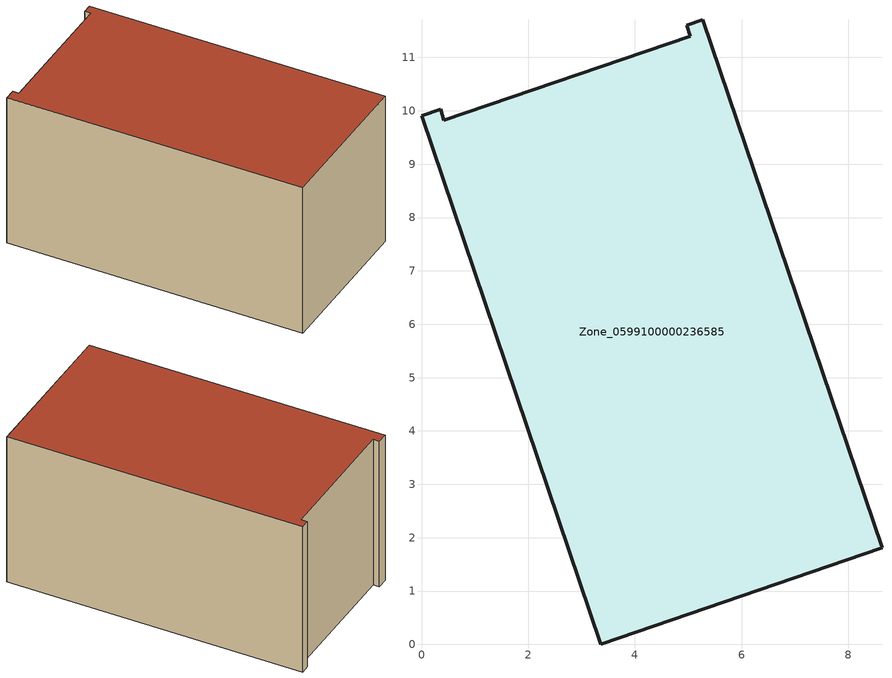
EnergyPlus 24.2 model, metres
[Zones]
Zone_0599100000236585
 floor ground (C_G): 5.27,11.71 8.63,1.81 3.36,0 0,9.91 0.36,10.03 0.42,9.82 5.04,11.4 4.97,11.6 z0
 wall outside (C_F): 8.63,1.81 5.27,11.71 4.97,11.6 5.04,11.4 0.42,9.82 0.36,10.03 0,9.91 3.36,0 8.63,1.81 z0:5.58
 roof outside (C_R): 0.36,10.03 0,9.91 3.36,0 8.63,1.81 5.27,11.71 4.97,11.6 5.04,11.4 0.42,9.82 z5.58
[BUILDING]
Pand.0599100000236585: North Axis=0; Terrain=City; Loads Convergence Tolerance Value=0.04; Temperature Convergence Tolerance Value=0.4; Solar Distribution=FullExterior; Maximum Number of Warmup Days=25; Minimum Number of Warmup Days=1
[Site:Location]
Rotterdam.The.Hague.AP_ZH_NLD Design_Conditions: Latitude=51.96; Longitude=4.45; Time Zone=1; Elevation=-4.5
[SITE:GROUNDTEMPERATURE:BUILDINGSURFACE]
18, 18, 18, 18, 18, 18, 18, 18, 18, 18, 18, 18
[MATERIAL] Thermal Absorptance=0.9; Solar Absorptance=0.7; Visible Absorptance=0.7
Name | Roughness | Thickness | Conductivity | Density | Specific Heat
G.TC.1946-1964 | MediumSmooth | 0.15 | 1 | 540 | 1210
F.TC.1946-1964 | Rough | 0.3 | 0.857143 | 1920 | 840
R.TC.1946-1964 | MediumRough | 0.2 | 0.235294 | 1500 | 1000
[CONSTRUCTION]
C_G: G.TC.1946-1964
C_F: F.TC.1946-1964
C_R: R.TC.1946-1964
[ZONE]
Zone_0599100000236585: Type=1; Multiplier=1; Ceiling Height=Autocalculate; Volume=Autocalculate; Floor Area=autocalculate; Part of Total Floor Area=Yes
[ZONEINFILTRATION:DESIGNFLOWRATE]
Infil_Zone_0599100000236585: Zone or ZoneList or Space or SpaceList=Zone_0599100000236585; Schedule=AlwaysOn; Design Flow Rate Calculation Method=Flow/Area; Flow Rate per Floor Area=0.003; Constant Term Coefficient=1; Temperature Term Coefficient=0; Velocity Term Coefficient=0; Velocity Squared Term Coefficient=0
[HVACTEMPLATE:ZONE:IDEALLOADSAIRSYSTEM]
Zone_0599100000236585: Maximum Heating Supply Air Temperature=50; Minimum Cooling Supply Air Temperature=13; Maximum Heating Supply Air Humidity Ratio=0.0156; Minimum Cooling Supply Air Humidity Ratio=0.0077; Heating Limit=NoLimit; Cooling Limit=NoLimit; Dehumidification Control Type=ConstantSensibleHeatRatio; Cooling Sensible Heat Ratio=0.7; Dehumidification Setpoint=60; Humidification Control Type=None; Humidification Setpoint=30; Outdoor Air Method=None; Outdoor Air Flow Rate per Person=0.00944; Outdoor Air Flow Rate per Zone Floor Area=0; Outdoor Air Flow Rate per Zone=0; Demand Controlled Ventilation Type=None; Outdoor Air Economizer Type=NoEconomizer; Heat Recovery Type=None; Sensible Heat Recovery Effectiveness=0.7; Latent Heat Recovery Effectiveness=0.65
[ZONECONTROL:THERMOSTAT]
ThermostatControl_Zone_0599100000236585: Zone or ZoneList=Zone_0599100000236585; Control Type Schedule=DualSetpointControlType; Control 1=Thermostat_Zone_0599100000236585; Temperature Difference Between Cutout And Setpoint=0
[THERMOSTATSETPOINT:DUALSETPOINT]
Thermostat_Zone_0599100000236585: Heating Setpoint Temperature Schedule=HeatingSetpoint_Zone_0599100000236585; Cooling Setpoint Temperature Schedule=CoolingSetpoint_Zone_0599100000236585
[SCHEDULE:COMPACT]
HeatingSetpoint_Zone_0599100000236585: Through: 12/31, For: AllDays, Until: 24:00, 21
CoolingSetpoint_Zone_0599100000236585: Through: 12/31, For: AllDays, Until: 24:00, 24
DualSetpointControlType: Through: 12/31, For: AllDays, Until: 24:00, 4
AlwaysOn: Through: 12/31, For: AllDays, Until: 24:00, 1
